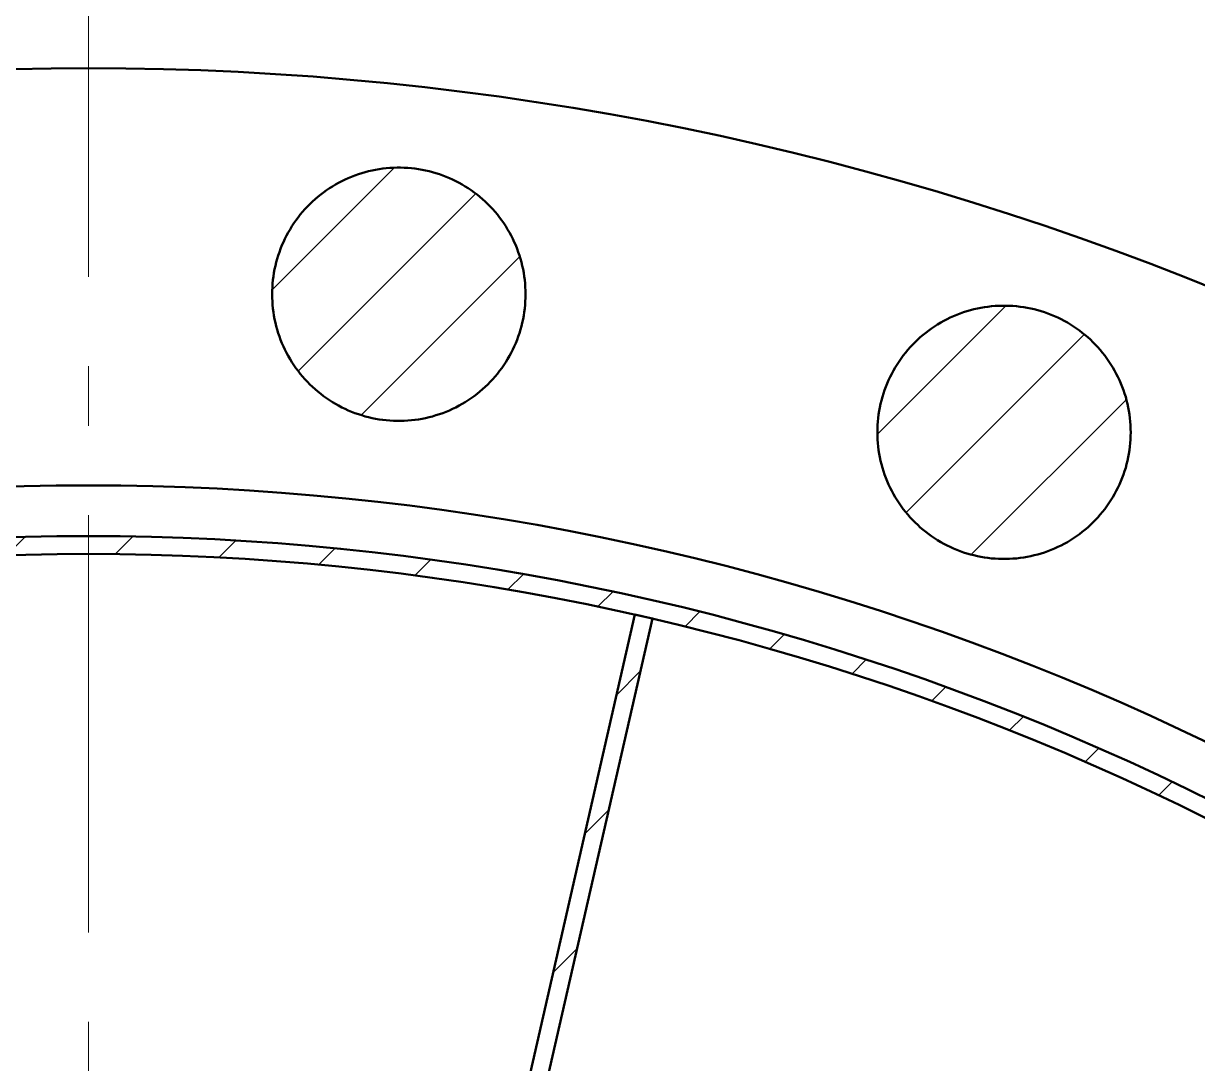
# Model space of a CAD drawing. Header units: millimetres. Extents: x 0 to 841, y 0 to 594.
# Drawn here: x 157.82 to 197.21, y 506.6 to 541.5 of the extents above; entities that cross this region are included whole.
import ezdxf

# ---------------------------------------------------------------- set-up
doc = ezdxf.new("R2010")
doc.units = ezdxf.units.MM
doc.linetypes.add('EJE', pattern=[22, 14, -3, 2, -3])
for name, color, linetype, lineweight in [('ACH', 7, 'CONTINUOUS', 13), ('EJE', 7, 'EJE', 18), ('VIS', 7, 'CONTINUOUS', 50)]:
    doc.layers.add(name, color=color, linetype=linetype, lineweight=lineweight)

msp = doc.modelspace()

# ---------------------------------------------------------------- hatches: boundary and pattern name
at = {"layer": 'ACH'}
h = msp.add_hatch(dxfattribs=at)
h.set_pattern_fill('ANSI31', scale=0.8)
h.paths.add_polyline_path([(174.663, 532.415), (174.661, 532.295), (174.656, 532.175), (174.647, 532.055), (174.635, 531.935), (174.62, 531.816), (174.602, 531.697), (174.58, 531.579), (174.554, 531.461), (174.526, 531.344), (174.494, 531.228), (174.458, 531.113), (174.42, 530.999), (174.378, 530.887), (174.333, 530.775), (174.285, 530.665), (174.234, 530.556), (174.18, 530.448), (174.123, 530.343), (174.063, 530.238), (174, 530.136), (173.934, 530.035), (173.865, 529.937), (173.794, 529.84), (173.719, 529.745), (173.642, 529.653), (173.563, 529.563), (173.481, 529.474), (173.397, 529.389), (173.31, 529.306), (173.221, 529.225), (173.129, 529.147), (173.036, 529.071), (172.94, 528.998), (172.842, 528.928), (172.743, 528.861), (172.641, 528.796), (172.538, 528.735), (172.433, 528.676), (172.326, 528.62), (172.218, 528.568), (172.108, 528.518), (171.997, 528.472), (171.885, 528.428), (171.772, 528.388), (171.657, 528.352), (171.542, 528.318), (171.425, 528.288), (171.308, 528.261), (171.19, 528.237), (171.072, 528.217), (170.953, 528.2), (170.833, 528.186), (170.713, 528.176), (170.593, 528.169), (170.473, 528.166), (170.353, 528.166), (170.232, 528.169), (170.112, 528.176), (169.992, 528.186), (169.873, 528.2), (169.754, 528.217), (169.635, 528.237), (169.517, 528.261), (169.4, 528.288), (169.284, 528.318), (169.168, 528.352), (169.054, 528.388), (168.94, 528.428), (168.828, 528.472), (168.717, 528.518), (168.607, 528.568), (168.499, 528.62), (168.393, 528.676), (168.288, 528.735), (168.184, 528.796), (168.083, 528.861), (167.983, 528.928), (167.886, 528.998), (167.79, 529.071), (167.696, 529.147), (167.605, 529.225), (167.516, 529.306), (167.429, 529.389), (167.344, 529.474), (167.262, 529.563), (167.183, 529.653), (167.106, 529.745), (167.032, 529.84), (166.96, 529.937), (166.892, 530.035), (166.826, 530.136), (166.763, 530.238), (166.702, 530.343), (166.645, 530.448), (166.591, 530.556), (166.54, 530.665), (166.492, 530.775), (166.447, 530.887), (166.405, 530.999), (166.367, 531.113), (166.332, 531.228), (166.3, 531.344), (166.271, 531.461), (166.246, 531.579), (166.224, 531.697), (166.205, 531.816), (166.19, 531.935), (166.178, 532.055), (166.17, 532.175), (166.164, 532.295), (166.163, 532.415), (166.164, 532.536), (166.17, 532.656), (166.178, 532.776), (166.19, 532.895), (166.205, 533.015), (166.224, 533.133), (166.246, 533.252), (166.271, 533.369), (166.3, 533.486), (166.332, 533.602), (166.367, 533.717), (166.405, 533.831), (166.447, 533.944), (166.492, 534.056), (166.54, 534.166), (166.591, 534.275), (166.645, 534.382), (166.702, 534.488), (166.763, 534.592), (166.826, 534.695), (166.892, 534.795), (166.96, 534.894), (167.032, 534.991), (167.106, 535.085), (167.183, 535.178), (167.262, 535.268), (167.344, 535.356), (167.429, 535.442), (167.516, 535.525), (167.605, 535.606), (167.696, 535.684), (167.79, 535.759), (167.886, 535.832), (167.983, 535.902), (168.083, 535.97), (168.184, 536.034), (168.288, 536.096), (168.393, 536.155), (168.499, 536.21), (168.607, 536.263), (168.717, 536.312), (168.828, 536.359), (168.94, 536.402), (169.054, 536.442), (169.168, 536.479), (169.284, 536.513), (169.4, 536.543), (169.517, 536.57), (169.635, 536.594), (169.754, 536.614), (169.873, 536.631), (169.992, 536.644), (170.112, 536.655), (170.232, 536.661), (170.353, 536.665), (170.473, 536.665), (170.593, 536.661), (170.713, 536.655), (170.833, 536.644), (170.953, 536.631), (171.072, 536.614), (171.19, 536.594), (171.308, 536.57), (171.425, 536.543), (171.542, 536.513), (171.657, 536.479), (171.772, 536.442), (171.885, 536.402), (171.997, 536.359), (172.108, 536.312), (172.218, 536.263), (172.326, 536.21), (172.433, 536.155), (172.538, 536.096), (172.641, 536.034), (172.743, 535.97), (172.842, 535.902), (172.94, 535.832), (173.036, 535.759), (173.129, 535.684), (173.221, 535.606), (173.31, 535.525), (173.397, 535.442), (173.481, 535.356), (173.563, 535.268), (173.642, 535.178), (173.719, 535.085), (173.794, 534.991), (173.865, 534.894), (173.934, 534.795), (174, 534.695), (174.063, 534.592), (174.123, 534.488), (174.18, 534.382), (174.234, 534.275), (174.285, 534.166), (174.333, 534.056), (174.378, 533.944), (174.42, 533.831), (174.458, 533.717), (174.494, 533.602), (174.526, 533.486), (174.554, 533.369), (174.58, 533.252), (174.602, 533.133), (174.62, 533.015), (174.635, 532.895), (174.647, 532.776), (174.656, 532.656), (174.661, 532.536)])
h = msp.add_hatch(dxfattribs=at)
h.set_pattern_fill('ANSI31', scale=0.8)
h.paths.add_polyline_path([(194.966, 527.781), (194.964, 527.661), (194.959, 527.541), (194.951, 527.421), (194.939, 527.301), (194.923, 527.182), (194.905, 527.063), (194.883, 526.945), (194.857, 526.827), (194.829, 526.71), (194.797, 526.594), (194.762, 526.479), (194.723, 526.365), (194.682, 526.252), (194.637, 526.141), (194.589, 526.031), (194.538, 525.922), (194.483, 525.814), (194.426, 525.708), (194.366, 525.604), (194.303, 525.502), (194.237, 525.401), (194.168, 525.303), (194.097, 525.206), (194.023, 525.111), (193.946, 525.019), (193.866, 524.928), (193.784, 524.84), (193.7, 524.755), (193.613, 524.672), (193.524, 524.591), (193.432, 524.513), (193.339, 524.437), (193.243, 524.364), (193.145, 524.294), (193.046, 524.227), (192.944, 524.162), (192.841, 524.101), (192.736, 524.042), (192.629, 523.986), (192.521, 523.934), (192.412, 523.884), (192.301, 523.838), (192.188, 523.794), (192.075, 523.754), (191.96, 523.717), (191.845, 523.684), (191.729, 523.654), (191.611, 523.627), (191.493, 523.603), (191.375, 523.583), (191.256, 523.566), (191.136, 523.552), (191.016, 523.542), (190.896, 523.535), (190.776, 523.532), (190.656, 523.532), (190.536, 523.535), (190.415, 523.542), (190.296, 523.552), (190.176, 523.566), (190.057, 523.583), (189.938, 523.603), (189.821, 523.627), (189.703, 523.654), (189.587, 523.684), (189.471, 523.717), (189.357, 523.754), (189.244, 523.794), (189.131, 523.838), (189.02, 523.884), (188.911, 523.934), (188.803, 523.986), (188.696, 524.042), (188.591, 524.101), (188.488, 524.162), (188.386, 524.227), (188.286, 524.294), (188.189, 524.364), (188.093, 524.437), (187.999, 524.513), (187.908, 524.591), (187.819, 524.672), (187.732, 524.755), (187.648, 524.84), (187.566, 524.928), (187.486, 525.019), (187.409, 525.111), (187.335, 525.206), (187.264, 525.303), (187.195, 525.401), (187.129, 525.502), (187.066, 525.604), (187.006, 525.708), (186.948, 525.814), (186.894, 525.922), (186.843, 526.031), (186.795, 526.141), (186.75, 526.252), (186.709, 526.365), (186.67, 526.479), (186.635, 526.594), (186.603, 526.71), (186.574, 526.827), (186.549, 526.945), (186.527, 527.063), (186.508, 527.182), (186.493, 527.301), (186.481, 527.421), (186.473, 527.541), (186.468, 527.661), (186.466, 527.781), (186.468, 527.901), (186.473, 528.022), (186.481, 528.142), (186.493, 528.261), (186.508, 528.381), (186.527, 528.499), (186.549, 528.618), (186.574, 528.735), (186.603, 528.852), (186.635, 528.968), (186.67, 529.083), (186.709, 529.197), (186.75, 529.31), (186.795, 529.421), (186.843, 529.532), (186.894, 529.641), (186.948, 529.748), (187.006, 529.854), (187.066, 529.958), (187.129, 530.06), (187.195, 530.161), (187.264, 530.26), (187.335, 530.356), (187.409, 530.451), (187.486, 530.544), (187.566, 530.634), (187.648, 530.722), (187.732, 530.808), (187.819, 530.891), (187.908, 530.972), (187.999, 531.05), (188.093, 531.125), (188.189, 531.198), (188.286, 531.268), (188.386, 531.336), (188.488, 531.4), (188.591, 531.462), (188.696, 531.52), (188.803, 531.576), (188.911, 531.629), (189.02, 531.678), (189.131, 531.725), (189.244, 531.768), (189.357, 531.808), (189.471, 531.845), (189.587, 531.878), (189.703, 531.909), (189.821, 531.936), (189.938, 531.959), (190.057, 531.98), (190.176, 531.997), (190.296, 532.01), (190.415, 532.021), (190.536, 532.027), (190.656, 532.031), (190.776, 532.031), (190.896, 532.027), (191.016, 532.021), (191.136, 532.01), (191.256, 531.997), (191.375, 531.98), (191.493, 531.959), (191.611, 531.936), (191.729, 531.909), (191.845, 531.878), (191.96, 531.845), (192.075, 531.808), (192.188, 531.768), (192.301, 531.725), (192.412, 531.678), (192.521, 531.629), (192.629, 531.576), (192.736, 531.52), (192.841, 531.462), (192.944, 531.4), (193.046, 531.336), (193.145, 531.268), (193.243, 531.198), (193.339, 531.125), (193.432, 531.05), (193.524, 530.972), (193.613, 530.891), (193.7, 530.808), (193.784, 530.722), (193.866, 530.634), (193.946, 530.544), (194.023, 530.451), (194.097, 530.356), (194.168, 530.26), (194.237, 530.161), (194.303, 530.06), (194.366, 529.958), (194.426, 529.854), (194.483, 529.748), (194.538, 529.641), (194.589, 529.532), (194.637, 529.421), (194.682, 529.31), (194.723, 529.197), (194.762, 529.083), (194.797, 528.968), (194.829, 528.852), (194.857, 528.735), (194.883, 528.618), (194.905, 528.499), (194.923, 528.381), (194.939, 528.261), (194.951, 528.142), (194.959, 528.022), (194.964, 527.901)])
h = msp.add_hatch(dxfattribs=at)
h.set_pattern_fill('ANSI31', scale=0.8)
h.paths.add_polyline_path([(244.3, 440), (244.29, 438.676), (244.258, 437.352), (244.206, 436.029), (244.134, 434.707), (244.04, 433.386), (243.926, 432.067), (243.791, 430.749), (243.635, 429.434), (243.459, 428.122), (243.262, 426.813), (243.045, 425.506), (242.807, 424.204), (242.548, 422.905), (242.27, 421.611), (241.971, 420.321), (241.652, 419.035), (241.312, 417.756), (240.953, 416.481), (240.573, 415.212), (240.174, 413.95), (239.755, 412.694), (239.316, 411.444), (238.858, 410.202), (238.38, 408.967), (237.883, 407.74), (237.367, 406.52), (236.831, 405.309), (236.277, 404.107), (235.704, 402.913), (235.112, 401.729), (234.501, 400.554), (233.873, 399.388), (233.226, 398.233), (232.561, 397.088), (231.878, 395.953), (231.177, 394.83), (230.459, 393.717), (229.723, 392.616), (228.97, 391.527), (228.2, 390.45), (227.413, 389.385), (226.61, 388.332), (225.79, 387.292), (224.954, 386.265), (224.102, 385.252), (223.234, 384.251), (222.351, 383.265), (221.452, 382.293), (220.538, 381.335), (219.609, 380.391), (218.665, 379.462), (217.707, 378.548), (216.735, 377.649), (215.749, 376.766), (214.748, 375.898), (213.735, 375.046), (212.708, 374.21), (211.668, 373.39), (210.615, 372.587), (209.55, 371.8), (208.473, 371.03), (207.384, 370.277), (206.283, 369.541), (205.17, 368.823), (204.047, 368.122), (202.912, 367.439), (201.767, 366.774), (200.612, 366.127), (199.446, 365.499), (198.271, 364.888), (197.087, 364.296), (195.893, 363.723), (194.691, 363.169), (193.48, 362.633), (192.26, 362.117), (191.033, 361.62), (189.798, 361.142), (188.556, 360.684), (187.306, 360.245), (186.05, 359.826), (184.788, 359.427), (183.519, 359.047), (182.244, 358.688), (180.965, 358.348), (179.679, 358.029), (178.389, 357.73), (177.095, 357.452), (175.796, 357.193), (174.494, 356.955), (173.187, 356.738), (171.878, 356.541), (170.566, 356.365), (169.251, 356.209), (167.933, 356.074), (166.614, 355.96), (165.293, 355.866), (163.971, 355.794), (162.648, 355.742), (161.324, 355.71), (160, 355.7), (158.676, 355.71), (157.352, 355.742), (156.029, 355.794), (154.707, 355.866), (153.386, 355.96), (152.067, 356.074), (150.749, 356.209), (149.434, 356.365), (148.122, 356.541), (146.813, 356.738), (145.506, 356.955), (144.204, 357.193), (142.905, 357.452), (141.611, 357.73), (140.321, 358.029), (139.035, 358.348), (137.756, 358.688), (136.481, 359.047), (135.212, 359.427), (133.95, 359.826), (132.694, 360.245), (131.444, 360.684), (130.202, 361.142), (128.967, 361.62), (127.74, 362.117), (126.52, 362.633), (125.309, 363.169), (124.107, 363.723), (122.913, 364.296), (121.729, 364.888), (120.554, 365.499), (119.388, 366.127), (118.233, 366.774), (117.088, 367.439), (115.953, 368.122), (114.83, 368.823), (113.717, 369.541), (112.616, 370.277), (111.527, 371.03), (110.45, 371.8), (109.385, 372.587), (108.332, 373.39), (107.292, 374.21), (106.265, 375.046), (105.252, 375.898), (104.251, 376.766), (103.265, 377.649), (102.293, 378.548), (101.335, 379.462), (100.391, 380.391), (99.462, 381.335), (98.548, 382.293), (97.649, 383.265), (96.766, 384.251), (95.898, 385.252), (95.046, 386.265), (94.21, 387.292), (93.39, 388.332), (92.587, 389.385), (91.8, 390.45), (91.03, 391.527), (90.277, 392.616), (89.541, 393.717), (88.823, 394.83), (88.122, 395.953), (87.439, 397.088), (86.774, 398.233), (86.127, 399.388), (85.499, 400.554), (84.888, 401.729), (84.296, 402.913), (83.723, 404.107), (83.169, 405.309), (82.633, 406.52), (82.117, 407.74), (81.62, 408.967), (81.142, 410.202), (80.684, 411.444), (80.245, 412.694), (79.826, 413.95), (79.427, 415.212), (79.047, 416.481), (78.688, 417.756), (78.348, 419.035), (78.029, 420.321), (77.73, 421.611), (77.452, 422.905), (77.193, 424.204), (76.955, 425.506), (76.738, 426.813), (76.541, 428.122), (76.365, 429.434), (76.209, 430.749), (76.074, 432.067), (75.96, 433.386), (75.866, 434.707), (75.794, 436.029), (75.742, 437.352), (75.71, 438.676), (75.7, 440), (75.71, 441.324), (75.742, 442.648), (75.794, 443.971), (75.866, 445.293), (75.96, 446.614), (76.074, 447.933), (76.209, 449.251), (76.365, 450.566), (76.541, 451.878), (76.738, 453.187), (76.955, 454.494), (77.193, 455.796), (77.452, 457.095), (77.73, 458.389), (78.029, 459.679), (78.348, 460.965), (78.688, 462.244), (79.047, 463.519), (79.427, 464.788), (79.826, 466.05), (80.245, 467.306), (80.684, 468.556), (81.142, 469.798), (81.62, 471.033), (82.117, 472.26), (82.633, 473.48), (83.169, 474.691), (83.723, 475.893), (84.296, 477.087), (84.888, 478.271), (85.499, 479.446), (86.127, 480.612), (86.774, 481.767), (87.439, 482.912), (88.122, 484.047), (88.823, 485.17), (89.541, 486.283), (90.277, 487.384), (91.03, 488.473), (91.8, 489.55), (92.587, 490.615), (93.39, 491.668), (94.21, 492.708), (95.046, 493.735), (95.898, 494.748), (96.766, 495.749), (97.649, 496.735), (98.548, 497.707), (99.462, 498.665), (100.391, 499.609), (101.335, 500.538), (102.293, 501.452), (103.265, 502.351), (104.251, 503.234), (105.252, 504.102), (106.265, 504.954), (107.292, 505.79), (108.332, 506.61), (109.385, 507.413), (110.45, 508.2), (111.527, 508.97), (112.616, 509.723), (113.717, 510.459), (114.83, 511.177), (115.953, 511.878), (117.088, 512.561), (118.233, 513.226), (119.388, 513.873), (120.554, 514.501), (121.729, 515.112), (122.913, 515.704), (124.107, 516.277), (125.309, 516.831), (126.52, 517.367), (127.74, 517.883), (128.967, 518.38), (130.202, 518.858), (131.444, 519.316), (132.694, 519.755), (133.95, 520.174), (135.212, 520.573), (136.481, 520.953), (137.756, 521.312), (139.035, 521.652), (140.321, 521.971), (141.611, 522.27), (142.905, 522.548), (144.204, 522.807), (145.506, 523.045), (146.813, 523.262), (148.122, 523.459), (149.434, 523.635), (150.749, 523.791), (152.067, 523.926), (153.386, 524.04), (154.707, 524.134), (156.029, 524.206), (157.352, 524.258), (158.676, 524.29), (160, 524.3), (161.324, 524.29), (162.648, 524.258), (163.971, 524.206), (165.293, 524.134), (166.614, 524.04), (167.933, 523.926), (169.251, 523.791), (170.566, 523.635), (171.878, 523.459), (173.187, 523.262), (174.494, 523.045), (175.796, 522.807), (177.095, 522.548), (178.389, 522.27), (179.679, 521.971), (180.965, 521.652), (182.244, 521.312), (183.519, 520.953), (184.788, 520.573), (186.05, 520.174), (187.306, 519.755), (188.556, 519.316), (189.798, 518.858), (191.033, 518.38), (192.26, 517.883), (193.48, 517.367), (194.691, 516.831), (195.893, 516.277), (197.087, 515.704), (198.271, 515.112), (199.446, 514.501), (200.612, 513.873), (201.767, 513.226), (202.912, 512.561), (204.047, 511.878), (205.17, 511.177), (206.283, 510.459), (207.384, 509.723), (208.473, 508.97), (209.55, 508.2), (210.615, 507.413), (211.668, 506.61), (212.708, 505.79), (213.735, 504.954), (214.748, 504.102), (215.749, 503.234), (216.735, 502.351), (217.707, 501.452), (218.665, 500.538), (219.609, 499.609), (220.538, 498.665), (221.452, 497.707), (222.351, 496.735), (223.234, 495.749), (224.102, 494.748), (224.954, 493.735), (225.79, 492.708), (226.61, 491.668), (227.413, 490.615), (228.2, 489.55), (228.97, 488.473), (229.723, 487.384), (230.459, 486.283), (231.177, 485.17), (231.878, 484.047), (232.561, 482.912), (233.226, 481.767), (233.873, 480.612), (234.501, 479.446), (235.112, 478.271), (235.704, 477.087), (236.277, 475.893), (236.831, 474.691), (237.367, 473.48), (237.883, 472.26), (238.38, 471.033), (238.858, 469.798), (239.316, 468.556), (239.755, 467.306), (240.174, 466.05), (240.573, 464.788), (240.953, 463.519), (241.312, 462.244), (241.652, 460.965), (241.971, 459.679), (242.27, 458.389), (242.548, 457.095), (242.807, 455.796), (243.045, 454.494), (243.262, 453.187), (243.459, 451.878), (243.635, 450.566), (243.791, 449.251), (243.926, 447.933), (244.04, 446.614), (244.134, 445.293), (244.206, 443.971), (244.258, 442.648), (244.29, 441.324)])
h.paths.add_polyline_path([(243.7, 440), (243.69, 441.315), (243.659, 442.629), (243.607, 443.943), (243.535, 445.256), (243.442, 446.567), (243.329, 447.877), (243.195, 449.185), (243.04, 450.49), (242.865, 451.793), (242.67, 453.094), (242.454, 454.39), (242.217, 455.684), (241.961, 456.973), (241.684, 458.259), (241.387, 459.539), (241.07, 460.815), (240.733, 462.086), (240.377, 463.352), (240, 464.611), (239.603, 465.865), (239.187, 467.112), (238.752, 468.352), (238.297, 469.586), (237.822, 470.812), (237.329, 472.031), (236.816, 473.241), (236.284, 474.444), (235.734, 475.638), (235.165, 476.823), (234.577, 477.999), (233.971, 479.166), (233.347, 480.323), (232.704, 481.47), (232.044, 482.607), (231.366, 483.733), (230.67, 484.849), (229.957, 485.953), (229.227, 487.046), (228.479, 488.128), (227.715, 489.198), (226.934, 490.255), (226.136, 491.3), (225.322, 492.333), (224.492, 493.352), (223.646, 494.359), (222.784, 495.352), (221.907, 496.331), (221.015, 497.297), (220.107, 498.248), (219.185, 499.185), (218.248, 500.107), (217.297, 501.015), (216.331, 501.907), (215.352, 502.784), (214.359, 503.646), (213.352, 504.492), (212.333, 505.322), (211.3, 506.136), (210.255, 506.934), (209.198, 507.715), (208.128, 508.479), (207.046, 509.227), (205.953, 509.957), (204.849, 510.67), (203.733, 511.366), (202.607, 512.044), (201.47, 512.704), (200.323, 513.347), (199.166, 513.971), (197.999, 514.577), (196.823, 515.165), (195.638, 515.734), (194.444, 516.284), (193.241, 516.816), (192.031, 517.329), (190.812, 517.822), (189.586, 518.297), (188.352, 518.752), (187.112, 519.187), (185.865, 519.603), (184.611, 520), (183.352, 520.377), (182.086, 520.733), (180.815, 521.07), (179.539, 521.387), (178.259, 521.684), (176.973, 521.961), (175.684, 522.217), (174.39, 522.454), (173.094, 522.67), (171.793, 522.865), (170.49, 523.04), (169.185, 523.195), (167.877, 523.329), (166.567, 523.442), (165.256, 523.535), (163.943, 523.607), (162.629, 523.659), (161.315, 523.69), (160, 523.7), (158.685, 523.69), (157.371, 523.659), (156.057, 523.607), (154.744, 523.535), (153.433, 523.442), (152.123, 523.329), (150.815, 523.195), (149.51, 523.04), (148.207, 522.865), (146.906, 522.67), (145.61, 522.454), (144.316, 522.217), (143.027, 521.961), (141.741, 521.684), (140.461, 521.387), (139.185, 521.07), (137.914, 520.733), (136.648, 520.377), (135.389, 520), (134.135, 519.603), (132.888, 519.187), (131.648, 518.752), (130.414, 518.297), (129.188, 517.822), (127.969, 517.329), (126.759, 516.816), (125.556, 516.284), (124.362, 515.734), (123.177, 515.165), (122.001, 514.577), (120.834, 513.971), (119.677, 513.347), (118.53, 512.704), (117.393, 512.044), (116.267, 511.366), (115.151, 510.67), (114.047, 509.957), (112.954, 509.227), (111.872, 508.479), (110.802, 507.715), (109.745, 506.934), (108.7, 506.136), (107.667, 505.322), (106.648, 504.492), (105.641, 503.646), (104.648, 502.784), (103.669, 501.907), (102.703, 501.015), (101.752, 500.107), (100.815, 499.185), (99.893, 498.248), (98.985, 497.297), (98.093, 496.331), (97.216, 495.352), (96.354, 494.359), (95.508, 493.352), (94.678, 492.333), (93.864, 491.3), (93.066, 490.255), (92.285, 489.198), (91.521, 488.128), (90.773, 487.046), (90.043, 485.953), (89.33, 484.849), (88.634, 483.733), (87.956, 482.607), (87.296, 481.47), (86.653, 480.323), (86.029, 479.166), (85.423, 477.999), (84.835, 476.823), (84.266, 475.638), (83.716, 474.444), (83.184, 473.241), (82.671, 472.031), (82.178, 470.812), (81.703, 469.586), (81.248, 468.352), (80.813, 467.112), (80.397, 465.865), (80, 464.611), (79.623, 463.352), (79.267, 462.086), (78.93, 460.815), (78.613, 459.539), (78.316, 458.259), (78.039, 456.973), (77.783, 455.684), (77.546, 454.39), (77.33, 453.094), (77.135, 451.793), (76.96, 450.49), (76.805, 449.185), (76.671, 447.877), (76.558, 446.567), (76.465, 445.256), (76.393, 443.943), (76.341, 442.629), (76.31, 441.315), (76.3, 440), (76.31, 438.685), (76.341, 437.371), (76.393, 436.057), (76.465, 434.744), (76.558, 433.433), (76.671, 432.123), (76.805, 430.815), (76.96, 429.51), (77.135, 428.207), (77.33, 426.906), (77.546, 425.61), (77.783, 424.316), (78.039, 423.027), (78.316, 421.741), (78.613, 420.461), (78.93, 419.185), (79.267, 417.914), (79.623, 416.648), (80, 415.389), (80.397, 414.135), (80.813, 412.888), (81.248, 411.648), (81.703, 410.414), (82.178, 409.188), (82.671, 407.969), (83.184, 406.759), (83.716, 405.556), (84.266, 404.362), (84.835, 403.177), (85.423, 402.001), (86.029, 400.834), (86.653, 399.677), (87.296, 398.53), (87.956, 397.393), (88.634, 396.267), (89.33, 395.151), (90.043, 394.047), (90.773, 392.954), (91.521, 391.872), (92.285, 390.802), (93.066, 389.745), (93.864, 388.7), (94.678, 387.667), (95.508, 386.648), (96.354, 385.641), (97.216, 384.648), (98.093, 383.669), (98.985, 382.703), (99.893, 381.752), (100.815, 380.815), (101.752, 379.893), (102.703, 378.985), (103.669, 378.093), (104.648, 377.216), (105.641, 376.354), (106.648, 375.508), (107.667, 374.678), (108.7, 373.864), (109.745, 373.066), (110.802, 372.285), (111.872, 371.521), (112.954, 370.773), (114.047, 370.043), (115.151, 369.33), (116.267, 368.634), (117.393, 367.956), (118.53, 367.296), (119.677, 366.653), (120.834, 366.029), (122.001, 365.423), (123.177, 364.835), (124.362, 364.266), (125.556, 363.716), (126.759, 363.184), (127.969, 362.671), (129.188, 362.178), (130.414, 361.703), (131.648, 361.248), (132.888, 360.813), (134.135, 360.397), (135.389, 360), (136.648, 359.623), (137.914, 359.267), (139.185, 358.93), (140.461, 358.613), (141.741, 358.316), (143.027, 358.039), (144.316, 357.783), (145.61, 357.546), (146.906, 357.33), (148.207, 357.135), (149.51, 356.96), (150.815, 356.805), (152.123, 356.671), (153.433, 356.558), (154.744, 356.465), (156.057, 356.393), (157.371, 356.341), (158.685, 356.31), (160, 356.3), (161.315, 356.31), (162.629, 356.341), (163.943, 356.393), (165.256, 356.465), (166.567, 356.558), (167.877, 356.671), (169.185, 356.805), (170.49, 356.96), (171.793, 357.135), (173.094, 357.33), (174.39, 357.546), (175.684, 357.783), (176.973, 358.039), (178.259, 358.316), (179.539, 358.613), (180.815, 358.93), (182.086, 359.267), (183.352, 359.623), (184.611, 360), (185.865, 360.397), (187.112, 360.813), (188.352, 361.248), (189.586, 361.703), (190.812, 362.178), (192.031, 362.671), (193.241, 363.184), (194.444, 363.716), (195.638, 364.266), (196.823, 364.835), (197.999, 365.423), (199.166, 366.029), (200.323, 366.653), (201.47, 367.296), (202.607, 367.956), (203.733, 368.634), (204.849, 369.33), (205.953, 370.043), (207.046, 370.773), (208.128, 371.521), (209.198, 372.285), (210.255, 373.066), (211.3, 373.864), (212.333, 374.678), (213.352, 375.508), (214.359, 376.354), (215.352, 377.216), (216.331, 378.093), (217.297, 378.985), (218.248, 379.893), (219.185, 380.815), (220.107, 381.752), (221.015, 382.703), (221.907, 383.669), (222.784, 384.648), (223.646, 385.641), (224.492, 386.648), (225.322, 387.667), (226.136, 388.7), (226.934, 389.745), (227.715, 390.802), (228.479, 391.872), (229.227, 392.954), (229.957, 394.047), (230.67, 395.151), (231.366, 396.267), (232.044, 397.393), (232.704, 398.53), (233.347, 399.677), (233.971, 400.834), (234.577, 402.001), (235.165, 403.177), (235.734, 404.362), (236.284, 405.556), (236.816, 406.759), (237.329, 407.969), (237.822, 409.188), (238.297, 410.414), (238.752, 411.648), (239.187, 412.888), (239.603, 414.135), (240, 415.389), (240.377, 416.648), (240.733, 417.914), (241.07, 419.185), (241.387, 420.461), (241.684, 421.741), (241.961, 423.027), (242.217, 424.316), (242.454, 425.61), (242.67, 426.906), (242.865, 428.207), (243.04, 429.51), (243.195, 430.815), (243.329, 432.123), (243.442, 433.433), (243.535, 434.744), (243.607, 436.057), (243.659, 437.371), (243.69, 438.685)], flags=16)
h = msp.add_hatch(dxfattribs=at)
h.set_pattern_fill('ANSI31', scale=0.8)
h.paths.add_polyline_path([(178.917, 521.534), (173.488, 497.746), (172.903, 497.88), (178.332, 521.668), (178.406, 521.651), (178.479, 521.635), (178.552, 521.618), (178.625, 521.601), (178.698, 521.585), (178.771, 521.568), (178.844, 521.551), (178.917, 521.534)])

# ---------------------------------------------------------------- linework, layer by layer
at = {"layer": 'EJE'}
msp.add_line((160, 335), (160, 545), dxfattribs=at)
at = {"layer": 'VIS'}
for points in [[(197.978, 532.508), (196.812, 532.978), (195.641, 533.433), (194.464, 533.873), (193.282, 534.299), (192.094, 534.71), (190.902, 535.106), (189.704, 535.486), (188.502, 535.852), (187.295, 536.203), (186.084, 536.538), (184.869, 536.858), (183.65, 537.163), (182.427, 537.453), (181.201, 537.727), (179.971, 537.986), (178.738, 538.229), (177.502, 538.456), (176.264, 538.669), (175.023, 538.865), (173.779, 539.046), (172.533, 539.211), (171.286, 539.361), (170.036, 539.495), (168.785, 539.613), (167.533, 539.716), (166.279, 539.803), (165.024, 539.874), (163.769, 539.929), (162.513, 539.968), (161.257, 539.992), (160, 540), (158.743, 539.992), (157.487, 539.968)], [(174.663, 532.415), (174.661, 532.295), (174.656, 532.175), (174.647, 532.055), (174.635, 531.935), (174.62, 531.816), (174.602, 531.697), (174.58, 531.579), (174.554, 531.461), (174.526, 531.344), (174.494, 531.228), (174.458, 531.113), (174.42, 530.999), (174.378, 530.887), (174.333, 530.775), (174.285, 530.665), (174.234, 530.556), (174.18, 530.448), (174.123, 530.343), (174.063, 530.238), (174, 530.136), (173.934, 530.035), (173.865, 529.937), (173.794, 529.84), (173.719, 529.745), (173.642, 529.653), (173.563, 529.563), (173.481, 529.474), (173.397, 529.389), (173.31, 529.306), (173.221, 529.225), (173.129, 529.147), (173.036, 529.071), (172.94, 528.998), (172.842, 528.928), (172.743, 528.861), (172.641, 528.796), (172.538, 528.735), (172.433, 528.676), (172.326, 528.62), (172.218, 528.568), (172.108, 528.518), (171.997, 528.472), (171.885, 528.428), (171.772, 528.388), (171.657, 528.352), (171.542, 528.318), (171.425, 528.288), (171.308, 528.261), (171.19, 528.237), (171.072, 528.217), (170.953, 528.2), (170.833, 528.186), (170.713, 528.176), (170.593, 528.169), (170.473, 528.166), (170.353, 528.166), (170.232, 528.169), (170.112, 528.176), (169.992, 528.186), (169.873, 528.2), (169.754, 528.217), (169.635, 528.237), (169.517, 528.261), (169.4, 528.288), (169.284, 528.318), (169.168, 528.352), (169.054, 528.388), (168.94, 528.428), (168.828, 528.472), (168.717, 528.518), (168.607, 528.568), (168.499, 528.62), (168.393, 528.676), (168.288, 528.735), (168.184, 528.796), (168.083, 528.861), (167.983, 528.928), (167.886, 528.998), (167.79, 529.071), (167.696, 529.147), (167.605, 529.225), (167.516, 529.306), (167.429, 529.389), (167.344, 529.474), (167.262, 529.563), (167.183, 529.653), (167.106, 529.745), (167.032, 529.84), (166.96, 529.937), (166.892, 530.035), (166.826, 530.136), (166.763, 530.238), (166.702, 530.343), (166.645, 530.448), (166.591, 530.556), (166.54, 530.665), (166.492, 530.775), (166.447, 530.887), (166.405, 530.999), (166.367, 531.113), (166.332, 531.228), (166.3, 531.344), (166.271, 531.461), (166.246, 531.579), (166.224, 531.697), (166.205, 531.816), (166.19, 531.935), (166.178, 532.055), (166.17, 532.175), (166.164, 532.295), (166.163, 532.415), (166.164, 532.536), (166.17, 532.656), (166.178, 532.776), (166.19, 532.895), (166.205, 533.015), (166.224, 533.133), (166.246, 533.252), (166.271, 533.369), (166.3, 533.486), (166.332, 533.602), (166.367, 533.717), (166.405, 533.831), (166.447, 533.944), (166.492, 534.056), (166.54, 534.166), (166.591, 534.275), (166.645, 534.382), (166.702, 534.488), (166.763, 534.592), (166.826, 534.695), (166.892, 534.795), (166.96, 534.894), (167.032, 534.991), (167.106, 535.085), (167.183, 535.178), (167.262, 535.268), (167.344, 535.356), (167.429, 535.442), (167.516, 535.525), (167.605, 535.606), (167.696, 535.684), (167.79, 535.759), (167.886, 535.832), (167.983, 535.902), (168.083, 535.97), (168.184, 536.034), (168.288, 536.096), (168.393, 536.155), (168.499, 536.21), (168.607, 536.263), (168.717, 536.312), (168.828, 536.359), (168.94, 536.402), (169.054, 536.442), (169.168, 536.479), (169.284, 536.513), (169.4, 536.543), (169.517, 536.57), (169.635, 536.594), (169.754, 536.614), (169.873, 536.631), (169.992, 536.644), (170.112, 536.655), (170.232, 536.661), (170.353, 536.665), (170.473, 536.665), (170.593, 536.661), (170.713, 536.655), (170.833, 536.644), (170.953, 536.631), (171.072, 536.614), (171.19, 536.594), (171.308, 536.57), (171.425, 536.543), (171.542, 536.513), (171.657, 536.479), (171.772, 536.442), (171.885, 536.402), (171.997, 536.359), (172.108, 536.312), (172.218, 536.263), (172.326, 536.21), (172.433, 536.155), (172.538, 536.096), (172.641, 536.034), (172.743, 535.97), (172.842, 535.902), (172.94, 535.832), (173.036, 535.759), (173.129, 535.684), (173.221, 535.606), (173.31, 535.525), (173.397, 535.442), (173.481, 535.356), (173.563, 535.268), (173.642, 535.178), (173.719, 535.085), (173.794, 534.991), (173.865, 534.894), (173.934, 534.795), (174, 534.695), (174.063, 534.592), (174.123, 534.488), (174.18, 534.382), (174.234, 534.275), (174.285, 534.166), (174.333, 534.056), (174.378, 533.944), (174.42, 533.831), (174.458, 533.717), (174.494, 533.602), (174.526, 533.486), (174.554, 533.369), (174.58, 533.252), (174.602, 533.133), (174.62, 533.015), (174.635, 532.895), (174.647, 532.776), (174.656, 532.656), (174.661, 532.536), (174.663, 532.415)], [(194.966, 527.781), (194.964, 527.661), (194.959, 527.541), (194.951, 527.421), (194.939, 527.301), (194.923, 527.182), (194.905, 527.063), (194.883, 526.945), (194.857, 526.827), (194.829, 526.71), (194.797, 526.594), (194.762, 526.479), (194.723, 526.365), (194.682, 526.252), (194.637, 526.141), (194.589, 526.031), (194.538, 525.922), (194.483, 525.814), (194.426, 525.708), (194.366, 525.604), (194.303, 525.502), (194.237, 525.401), (194.168, 525.303), (194.097, 525.206), (194.023, 525.111), (193.946, 525.019), (193.866, 524.928), (193.784, 524.84), (193.7, 524.755), (193.613, 524.672), (193.524, 524.591), (193.432, 524.513), (193.339, 524.437), (193.243, 524.364), (193.145, 524.294), (193.046, 524.227), (192.944, 524.162), (192.841, 524.101), (192.736, 524.042), (192.629, 523.986), (192.521, 523.934), (192.412, 523.884), (192.301, 523.838), (192.188, 523.794), (192.075, 523.754), (191.96, 523.717), (191.845, 523.684), (191.729, 523.654), (191.611, 523.627), (191.493, 523.603), (191.375, 523.583), (191.256, 523.566), (191.136, 523.552), (191.016, 523.542), (190.896, 523.535), (190.776, 523.532), (190.656, 523.532), (190.536, 523.535), (190.415, 523.542), (190.296, 523.552), (190.176, 523.566), (190.057, 523.583), (189.938, 523.603), (189.821, 523.627), (189.703, 523.654), (189.587, 523.684), (189.471, 523.717), (189.357, 523.754), (189.244, 523.794), (189.131, 523.838), (189.02, 523.884), (188.911, 523.934), (188.803, 523.986), (188.696, 524.042), (188.591, 524.101), (188.488, 524.162), (188.386, 524.227), (188.286, 524.294), (188.189, 524.364), (188.093, 524.437), (187.999, 524.513), (187.908, 524.591), (187.819, 524.672), (187.732, 524.755), (187.648, 524.84), (187.566, 524.928), (187.486, 525.019), (187.409, 525.111), (187.335, 525.206), (187.264, 525.303), (187.195, 525.401), (187.129, 525.502), (187.066, 525.604), (187.006, 525.708), (186.948, 525.814), (186.894, 525.922), (186.843, 526.031), (186.795, 526.141), (186.75, 526.252), (186.709, 526.365), (186.67, 526.479), (186.635, 526.594), (186.603, 526.71), (186.574, 526.827), (186.549, 526.945), (186.527, 527.063), (186.508, 527.182), (186.493, 527.301), (186.481, 527.421), (186.473, 527.541), (186.468, 527.661), (186.466, 527.781), (186.468, 527.901), (186.473, 528.022), (186.481, 528.142), (186.493, 528.261), (186.508, 528.381), (186.527, 528.499), (186.549, 528.618), (186.574, 528.735), (186.603, 528.852), (186.635, 528.968), (186.67, 529.083), (186.709, 529.197), (186.75, 529.31), (186.795, 529.421), (186.843, 529.532), (186.894, 529.641), (186.948, 529.748), (187.006, 529.854), (187.066, 529.958), (187.129, 530.06), (187.195, 530.161), (187.264, 530.26), (187.335, 530.356), (187.409, 530.451), (187.486, 530.544), (187.566, 530.634), (187.648, 530.722), (187.732, 530.808), (187.819, 530.891), (187.908, 530.972), (187.999, 531.05), (188.093, 531.125), (188.189, 531.198), (188.286, 531.268), (188.386, 531.336), (188.488, 531.4), (188.591, 531.462), (188.696, 531.52), (188.803, 531.576), (188.911, 531.629), (189.02, 531.678), (189.131, 531.725), (189.244, 531.768), (189.357, 531.808), (189.471, 531.845), (189.587, 531.878), (189.703, 531.909), (189.821, 531.936), (189.938, 531.959), (190.057, 531.98), (190.176, 531.997), (190.296, 532.01), (190.415, 532.021), (190.536, 532.027), (190.656, 532.031), (190.776, 532.031), (190.896, 532.027), (191.016, 532.021), (191.136, 532.01), (191.256, 531.997), (191.375, 531.98), (191.493, 531.959), (191.611, 531.936), (191.729, 531.909), (191.845, 531.878), (191.96, 531.845), (192.075, 531.808), (192.188, 531.768), (192.301, 531.725), (192.412, 531.678), (192.521, 531.629), (192.629, 531.576), (192.736, 531.52), (192.841, 531.462), (192.944, 531.4), (193.046, 531.336), (193.145, 531.268), (193.243, 531.198), (193.339, 531.125), (193.432, 531.05), (193.524, 530.972), (193.613, 530.891), (193.7, 530.808), (193.784, 530.722), (193.866, 530.634), (193.946, 530.544), (194.023, 530.451), (194.097, 530.356), (194.168, 530.26), (194.237, 530.161), (194.303, 530.06), (194.366, 529.958), (194.426, 529.854), (194.483, 529.748), (194.538, 529.641), (194.589, 529.532), (194.637, 529.421), (194.682, 529.31), (194.723, 529.197), (194.762, 529.083), (194.797, 528.968), (194.829, 528.852), (194.857, 528.735), (194.883, 528.618), (194.905, 528.499), (194.923, 528.381), (194.939, 528.261), (194.951, 528.142), (194.959, 528.022), (194.964, 527.901), (194.966, 527.781)], [(197.592, 517.349), (196.617, 517.815), (195.636, 518.269), (194.65, 518.711), (193.658, 519.14), (192.661, 519.557), (191.659, 519.961), (190.651, 520.352), (189.639, 520.731), (188.622, 521.097), (187.601, 521.45), (186.575, 521.791), (185.546, 522.118), (184.512, 522.433), (183.474, 522.734), (182.432, 523.023), (181.387, 523.298), (180.339, 523.56), (179.287, 523.809), (178.233, 524.045), (177.175, 524.268), (176.115, 524.477), (175.052, 524.673), (173.987, 524.855), (172.919, 525.024), (171.85, 525.18), (170.779, 525.322), (169.706, 525.451), (168.631, 525.566), (167.555, 525.667), (166.478, 525.756), (165.4, 525.83), (164.321, 525.891), (163.241, 525.939), (162.161, 525.973), (161.081, 525.993), (160, 526), (158.919, 525.993), (157.839, 525.973), (156.759, 525.939)], [(156.823, 524.24), (157.882, 524.273), (158.941, 524.293), (160, 524.3), (161.059, 524.293), (162.118, 524.273), (163.177, 524.24), (164.236, 524.194), (165.293, 524.134), (166.35, 524.06), (167.406, 523.974), (168.46, 523.874), (169.514, 523.761), (170.566, 523.635), (171.616, 523.496), (172.664, 523.343), (173.71, 523.178), (174.754, 522.999), (175.796, 522.807), (176.836, 522.602), (177.872, 522.384), (178.906, 522.153), (179.937, 521.909), (180.965, 521.652), (181.989, 521.382), (183.01, 521.099), (184.027, 520.803), (185.041, 520.495), (186.05, 520.174), (187.056, 519.84), (188.057, 519.494), (189.053, 519.135), (190.046, 518.764), (191.033, 518.38), (192.015, 517.984), (192.993, 517.576), (193.965, 517.155), (194.932, 516.722), (195.893, 516.277), (196.849, 515.82), (197.799, 515.351)], [(156.845, 523.641), (157.897, 523.674), (158.948, 523.693), (160, 523.7), (161.052, 523.693), (162.103, 523.674), (163.155, 523.641), (164.205, 523.594), (165.256, 523.535), (166.305, 523.462), (167.353, 523.376), (168.4, 523.277), (169.446, 523.165), (170.49, 523.04), (171.533, 522.902), (172.574, 522.75), (173.613, 522.586), (174.649, 522.408), (175.684, 522.217), (176.716, 522.014), (177.745, 521.797), (178.771, 521.568), (179.795, 521.326), (180.815, 521.07), (181.832, 520.802), (182.846, 520.522), (183.856, 520.228), (184.862, 519.922), (185.865, 519.603), (186.863, 519.272), (187.857, 518.928), (188.847, 518.572), (189.832, 518.203), (190.812, 517.822), (191.788, 517.429), (192.758, 517.023), (193.723, 516.606), (194.683, 516.176), (195.638, 515.734), (196.587, 515.28), (197.53, 514.815)], [(172.903, 497.88), (178.332, 521.668)], [(173.488, 497.746), (178.917, 521.534)], [(178.332, 521.668), (178.43, 521.646), (178.527, 521.624), (178.625, 521.601), (178.722, 521.579), (178.82, 521.557), (178.917, 521.534)]]:
    msp.add_lwpolyline(points, dxfattribs=at)

doc.saveas('drawing.dxf')
